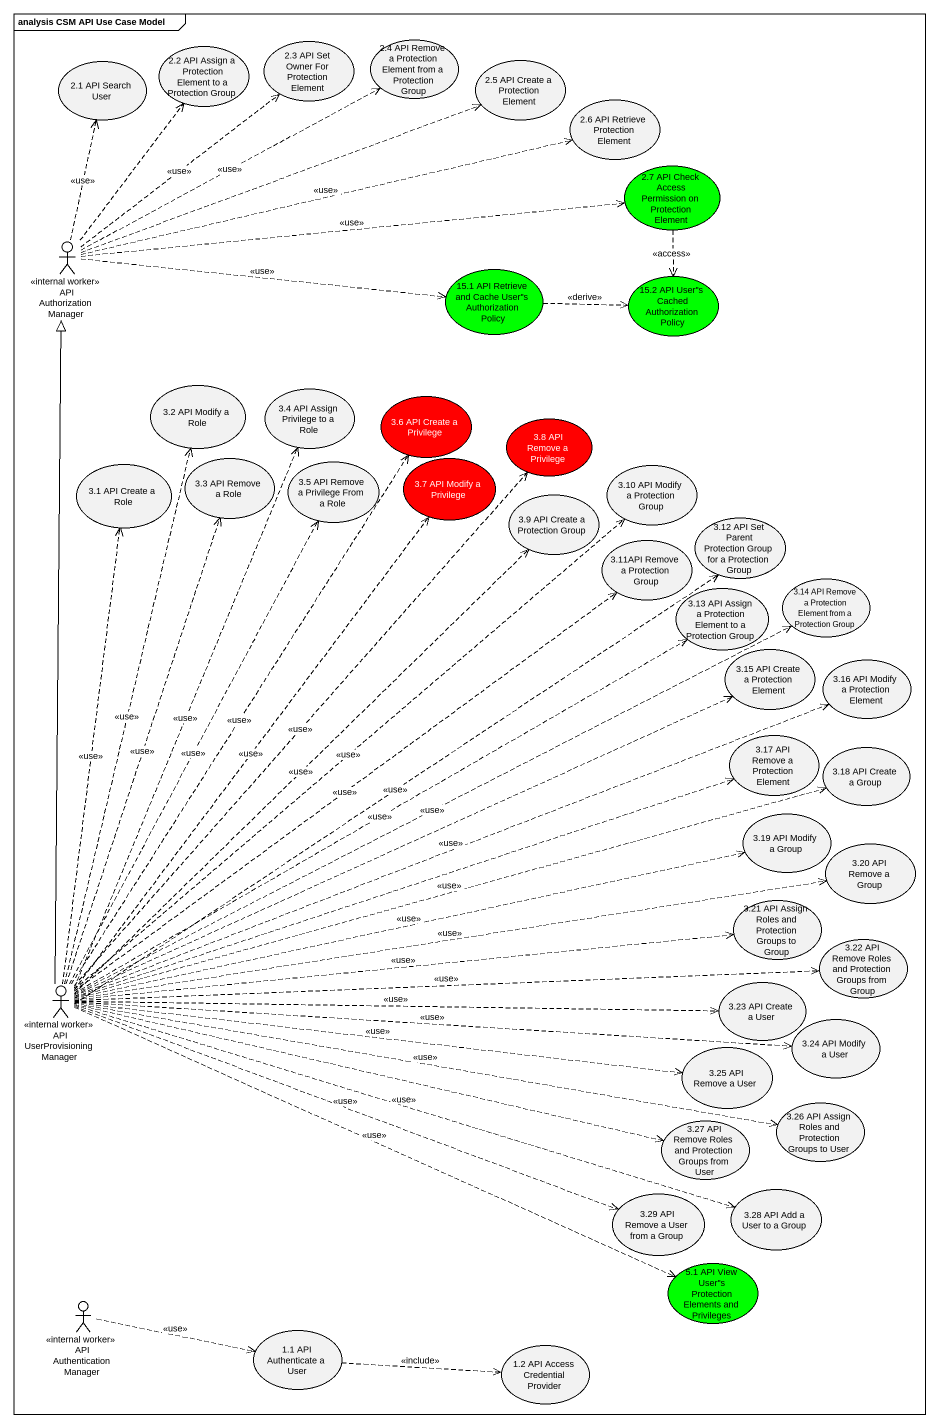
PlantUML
@startuml
mainframe analysis CSM API Use Case Model
usecase "2.1 API Search User" as u2_1_API_Search_User
usecase "2.2 API Assign a Protection Element to a Protection Group" as u2_2_API_Assign_a_Protection
usecase "2.3 API Set Owner For Protection Element" as u2_3_API_Set_Owner_For
usecase "2.4 API Remove a Protection Element from a Protection Group" as u2_4_API_Remove_a_Protection
usecase "2.5 API Create a Protection Element" as u2_5_API_Create_a_Protection
usecase "2.6 API Retrieve Protection Element" as u2_6_API_Retrieve_Protection
usecase "2.7 API Check Access Permission on Protection Element" as u2_7_API_Check_Access #00FF00
actor "API AuthorizationManager" as API_AuthorizationManager <<internal worker>>
usecase "15.1 API Retrieve and Cache User''s Authorization Policy" as u15_1_API_Retrieve_and_Cache #00FF00
usecase "15.2 API User''s Cached Authorization Policy" as u15_2_API_User_s_Cached #00FF00
usecase "3.2 API Modify a Role" as u3_2_API_Modify_a_Role
usecase "3.4 API Assign Privilege to a Role" as u3_4_API_Assign_Privilege_to
usecase "3.6 API Create a Privilege" as u3_6_API_Create_a_Privilege #FF0000
usecase "3.8 API Remove a Privilege" as u3_8_API_Remove_a_Privilege #FF0000
usecase "3.3 API Remove a Role" as u3_3_API_Remove_a_Role
usecase "3.5 API Remove a Privilege From a Role" as u3_5_API_Remove_a_Privilege
usecase "3.7 API Modify a Privilege" as u3_7_API_Modify_a_Privilege #FF0000
usecase "3.1 API Create a Role" as u3_1_API_Create_a_Role
usecase "3.9 API Create a Protection Group" as u3_9_API_Create_a_Protection
usecase "3.10 API Modify a Protection Group" as u3_10_API_Modify_a
usecase "3.11API Remove a Protection Group" as u3_11API_Remove_a_Protection
usecase "3.12 API Set Parent Protection Group for a Protection Group" as u3_12_API_Set_Parent
usecase "3.14 API Remove a Protection Element from a Protection Group" as u3_14_API_Remove_a
usecase "3.13 API Assign a Protection Element to a Protection Group" as u3_13_API_Assign_a
usecase "3.15 API Create a Protection Element" as u3_15_API_Create_a
usecase "3.16 API Modify a Protection Element" as u3_16_API_Modify_a
usecase "3.17 API Remove a Protection Element" as u3_17_API_Remove_a
usecase "3.18 API Create a Group" as u3_18_API_Create_a_Group
usecase "3.19 API Modify a Group" as u3_19_API_Modify_a_Group
usecase "3.20 API Remove a Group" as u3_20_API_Remove_a_Group
usecase "3.21 API Assign Roles and Protection Groups to Group" as u3_21_API_Assign_Roles_and
usecase "3.22 API Remove Roles and Protection Groups from Group" as u3_22_API_Remove_Roles_and
actor "API UserProvisioningManager" as API_UserProvisioningManager <<internal worker>>
usecase "3.23 API Create a User" as u3_23_API_Create_a_User
usecase "3.24 API Modify a User" as u3_24_API_Modify_a_User
usecase "3.25 API Remove a User" as u3_25_API_Remove_a_User
usecase "3.27 API Remove Roles and Protection Groups from User" as u3_27_API_Remove_Roles_and
usecase "3.26 API Assign Roles and Protection Groups to User" as u3_26_API_Assign_Roles_and
usecase "3.29 API Remove a User from a Group" as u3_29_API_Remove_a_User_from
usecase "3.28 API Add a User to a Group" as u3_28_API_Add_a_User_to_a
usecase "5.1 API View User''s Protection Elements and Privileges" as u5_1_API_View_User_s #00FF00
actor "API AuthenticationManager" as API_AuthenticationManager <<internal worker>>
usecase "1.1 API Authenticate a User" as u1_1_API_Authenticate_a_User
usecase "1.2 API Access Credential Provider" as u1_2_API_Access_Credential
u2_7_API_Check_Access ..> u15_2_API_User_s_Cached : <<access>>
API_AuthorizationManager .up.> u2_1_API_Search_User : <<use>>
API_AuthorizationManager .up.> u2_2_API_Assign_a_Protection
API_AuthorizationManager .up.> u2_3_API_Set_Owner_For : <<use>>
API_AuthorizationManager .up.> u2_4_API_Remove_a_Protection : <<use>>
API_AuthorizationManager .right.> u2_5_API_Create_a_Protection
API_AuthorizationManager .right.> u2_6_API_Retrieve_Protection : <<use>>
API_AuthorizationManager .right.> u2_7_API_Check_Access : <<use>>
API_AuthorizationManager .right.> u15_1_API_Retrieve_and_Cache : <<use>>
u15_1_API_Retrieve_and_Cache .right.> u15_2_API_User_s_Cached : <<derive>>
API_UserProvisioningManager -up-|> API_AuthorizationManager
API_UserProvisioningManager .up.> u3_2_API_Modify_a_Role : <<use>>
API_UserProvisioningManager .up.> u3_4_API_Assign_Privilege_to : <<use>>
API_UserProvisioningManager .up.> u3_6_API_Create_a_Privilege : <<use>>
API_UserProvisioningManager .up.> u3_8_API_Remove_a_Privilege : <<use>>
API_UserProvisioningManager .up.> u3_3_API_Remove_a_Role : <<use>>
API_UserProvisioningManager .up.> u3_5_API_Remove_a_Privilege : <<use>>
API_UserProvisioningManager .up.> u3_7_API_Modify_a_Privilege : <<use>>
API_UserProvisioningManager .up.> u3_1_API_Create_a_Role : <<use>>
API_UserProvisioningManager .up.> u3_9_API_Create_a_Protection : <<use>>
API_UserProvisioningManager .up.> u3_10_API_Modify_a : <<use>>
API_UserProvisioningManager .up.> u3_11API_Remove_a_Protection : <<use>>
API_UserProvisioningManager .up.> u3_12_API_Set_Parent : <<use>>
API_UserProvisioningManager .right.> u3_14_API_Remove_a : <<use>>
API_UserProvisioningManager .up.> u3_13_API_Assign_a : <<use>>
API_UserProvisioningManager .right.> u3_15_API_Create_a
API_UserProvisioningManager .right.> u3_16_API_Modify_a : <<use>>
API_UserProvisioningManager .right.> u3_17_API_Remove_a
API_UserProvisioningManager .right.> u3_18_API_Create_a_Group : <<use>>
API_UserProvisioningManager .right.> u3_19_API_Modify_a_Group : <<use>>
API_UserProvisioningManager .right.> u3_20_API_Remove_a_Group : <<use>>
API_UserProvisioningManager .right.> u3_21_API_Assign_Roles_and : <<use>>
API_UserProvisioningManager .right.> u3_22_API_Remove_Roles_and : <<use>>
API_UserProvisioningManager .right.> u3_23_API_Create_a_User : <<use>>
API_UserProvisioningManager .right.> u3_24_API_Modify_a_User : <<use>>
API_UserProvisioningManager .right.> u3_25_API_Remove_a_User : <<use>>
API_UserProvisioningManager .right.> u3_27_API_Remove_Roles_and
API_UserProvisioningManager .right.> u3_26_API_Assign_Roles_and : <<use>>
API_UserProvisioningManager .right.> u3_29_API_Remove_a_User_from : <<use>>
API_UserProvisioningManager .right.> u3_28_API_Add_a_User_to_a : <<use>>
API_UserProvisioningManager .right.> u5_1_API_View_User_s : <<use>>
API_AuthenticationManager .right.> u1_1_API_Authenticate_a_User : <<use>>
u1_1_API_Authenticate_a_User .right.> u1_2_API_Access_Credential : <<include>>
@enduml
